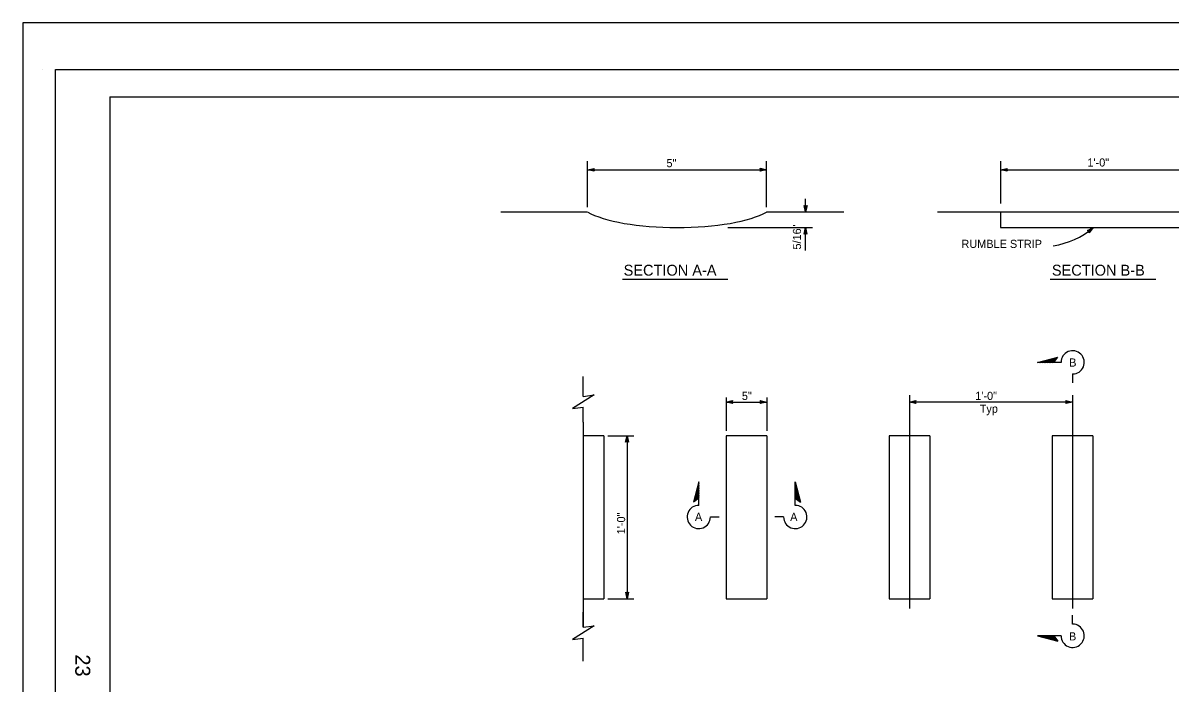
# Model space of a CAD drawing. Extents: x -893 to 867, y -474 to 712.
# Drawn here: x -893 to 162, y 104 to 712 of the extents above; entities that cross this region are included whole.
import ezdxf

# ---------------------------------------------------------------- set-up
doc = ezdxf.new("R2010")
doc.units = 0
for name, color, linetype in [('10 Sheet Format', 7, 'Continuous'), ('22 Misc Cnst Det', 7, 'Continuous'), ('56 Stage 3 Anno', 7, 'Continuous'), ('57 Undefined', 7, 'Continuous'), ('60 Nongeo Data', 7, 'Continuous')]:
    doc.layers.add(name, color=color, linetype=linetype)

msp = doc.modelspace()

# ---------------------------------------------------------------- linework, layer by layer
at = {"layer": '10 Sheet Format'}
for p, q in [((-875.4, 669), (-875.4, 669)), ((-813.5, 644), (811.5, 644)), ((-813.5, 644), (-813.5, -406))]:
    msp.add_line(p, q, dxfattribs=at)
for points in [[(-893.5, -474), (866.5, -474), (866.5, 712), (-893.5, 712)], [(-863.4, 669), (836.6, 669), (836.6, -431), (-863.4, -431)], [(-863.4, 669), (836.6, 669), (836.6, -431), (-863.4, -431)]]:
    msp.add_lwpolyline(points, close=True, dxfattribs=at)
at = {"layer": '22 Misc Cnst Det'}
for p, q in [((39.9, 399.6), (58.8, 404.5)), ((41.4, 399.6), (58.4, 404)), ((43, 399.6), (58, 403.5)), ((44.6, 399.6), (57.6, 403)), ((46.1, 399.6), (57.2, 402.5)), ((47.7, 399.6), (56.8, 402)), ((49.2, 399.6), (56.4, 401.5)), ((54.9, 399.6), (58.8, 404.5)), ((61.6, 399.6), (39.9, 399.6)), ((50.8, 399.6), (56, 401)), ((52.3, 399.6), (55.6, 400.5)), ((53.9, 399.6), (55.2, 400)), ((72.3, 388.9), (72.3, 380.8)), ((-271.7, 289.7), (-276.6, 270.8)), ((-271.7, 288.2), (-276.1, 271.2)), ((-271.7, 286.6), (-275.6, 271.6)), ((-271.7, 285.1), (-275.1, 272)), ((-271.7, 268), (-271.7, 289.7)), ((-182.9, 289.7), (-178.1, 270.8)), ((-182.9, 268), (-182.9, 289.7)), ((-182.9, 288.2), (-178.6, 271.2)), ((-182.9, 286.6), (-179.1, 271.6)), ((-182.9, 285.1), (-179.6, 272)), ((-271.7, 274.7), (-276.6, 270.8)), ((-271.7, 283.5), (-274.6, 272.4)), ((-271.7, 281.9), (-274.1, 272.8)), ((-271.7, 280.4), (-273.6, 273.2)), ((-271.7, 278.8), (-273.1, 273.6)), ((-271.7, 277.3), (-272.6, 274)), ((-271.7, 275.7), (-272.1, 274.4)), ((-182.9, 283.5), (-180.1, 272.4)), ((-182.9, 281.9), (-180.6, 272.8)), ((-182.9, 280.4), (-181.1, 273.2)), ((-182.9, 278.8), (-181.6, 273.6)), ((-182.9, 277.3), (-182.1, 274)), ((-182.9, 275.7), (-182.6, 274.4)), ((-182.9, 274.7), (-178.1, 270.8)), ((-261, 257.3), (-252.9, 257.3)), ((-193.6, 257.3), (-201.8, 257.3)), ((72.3, 158.7), (72.3, 166.8)), ((39.9, 148), (58.8, 143.1)), ((61.6, 148), (39.9, 148)), ((41.4, 148), (58.4, 143.6)), ((43, 148), (58, 144.1)), ((44.6, 148), (57.6, 144.6)), ((46.1, 148), (57.2, 145.1)), ((47.7, 148), (56.8, 145.6)), ((49.2, 148), (56.4, 146.1)), ((50.8, 148), (56, 146.6)), ((52.3, 148), (55.6, 147.1)), ((53.9, 148), (55.2, 147.6)), ((54.9, 148), (58.8, 143.1))]:
    msp.add_line(p, q, dxfattribs=at)
for centre, start, end in [((72.3, 399.6), 269.9995, 180), ((-271.7, 257.3), 90, 0.0005), ((-182.9, 257.3), 179.9995, 90), ((72.3, 148), 180, 90.0005)]:
    msp.add_arc(centre, 10.7, start, end, dxfattribs=at)
at = {"layer": '56 Stage 3 Anno'}
for p, q in [((-373.9, 542.3), (-373.9, 584.6)), ((-209.3, 542.3), (-209.3, 584.6)), ((6, 584.6), (6, 545.8)), ((-373.9, 576.8), (-367.9, 578.1)), ((-373.9, 576.8), (-209.3, 576.8)), ((-367.9, 575.5), (-373.9, 576.8)), ((-373.9, 576.8), (-373.9, 576.8)), ((-372.6, 576.8), (-368.2, 577.8)), ((-368.2, 575.8), (-372.6, 576.8)), ((-371.2, 576.8), (-368.4, 577.4)), ((-368.4, 576.2), (-371.2, 576.8)), ((-369.8, 576.8), (-368.6, 577.1)), ((-368.6, 576.5), (-369.8, 576.8)), ((-367.9, 578.1), (-368.7, 576.8)), ((-368.7, 576.8), (-367.9, 575.5)), ((-367.9, 578.1), (-367.9, 578.1)), ((-367.9, 575.5), (-367.9, 575.5)), ((-214.5, 576.8), (-215.3, 578.2)), ((-215.3, 578.2), (-215.3, 578.2)), ((-215.3, 578.2), (-209.3, 576.8)), ((-209.3, 576.8), (-215.3, 575.5)), ((-215.3, 575.5), (-214.5, 576.8)), ((-215.3, 575.5), (-215.3, 575.5)), ((-215.1, 577.8), (-210.7, 576.8)), ((-210.7, 576.8), (-215.1, 575.8)), ((-212.1, 576.8), (-214.9, 576.2)), ((-214.8, 577.4), (-212.1, 576.8)), ((-214.7, 577.1), (-213.4, 576.8)), ((-213.4, 576.8), (-214.6, 576.6)), ((-209.3, 576.8), (-209.3, 576.8)), ((6, 576.8), (12, 578.1)), ((6, 576.8), (193.8, 576.8)), ((12, 575.5), (6, 576.8)), ((6, 576.8), (6, 576.8)), ((7.4, 576.8), (11.8, 577.8)), ((11.8, 575.8), (7.4, 576.8)), ((8.8, 576.8), (11.6, 577.4)), ((11.6, 576.2), (8.8, 576.8)), ((10.2, 576.8), (11.4, 577.1)), ((11.4, 576.5), (10.2, 576.8)), ((12, 578.1), (11.2, 576.8)), ((11.2, 576.8), (12, 575.5)), ((12, 578.1), (12, 578.1)), ((12, 575.5), (12, 575.5)), ((-173.5, 538), (-173.5, 550.1)), ((-173.5, 538), (-174.8, 544)), ((-174.8, 544), (-174.8, 544)), ((-174.8, 544), (-173.5, 543.2)), ((-173.5, 539.4), (-174.5, 543.7)), ((-173.5, 540.7), (-174.1, 543.6)), ((-173.5, 542.1), (-173.7, 543.3)), ((-173.5, 543.2), (-172.1, 544)), ((-172.1, 544), (-173.5, 538)), ((-172.5, 543.8), (-173.5, 539.4)), ((-172.9, 543.5), (-173.5, 540.7)), ((-173.2, 543.3), (-173.5, 542.1)), ((-172.1, 544), (-172.1, 544)), ((-173.5, 538), (-173.5, 538)), ((-245, 523.7), (-167, 523.7)), ((-174.8, 517.7), (-173.5, 523.7)), ((-173.5, 518.5), (-174.8, 517.7)), ((-174.8, 517.7), (-174.8, 517.7)), ((-174.5, 517.9), (-173.5, 522.3)), ((-174.1, 518.1), (-173.5, 520.9)), ((-173.8, 518.3), (-173.5, 519.5)), ((-173.5, 502.5), (-173.5, 523.7)), ((-173.5, 523.7), (-173.5, 523.7)), ((-173.5, 523.7), (-172.2, 517.7)), ((-173.5, 522.3), (-172.5, 517.9)), ((-173.5, 520.9), (-172.9, 518.1)), ((-173.5, 519.5), (-173.2, 518.3)), ((-172.2, 517.7), (-173.5, 518.5)), ((-172.2, 517.7), (-172.2, 517.7)), ((85.9, 520.8), (91.3, 523.6)), ((87.3, 520.3), (85.9, 520.8)), ((85.9, 520.8), (85.9, 520.8)), ((86.3, 520.7), (90.3, 522.7)), ((86.7, 520.5), (89.2, 521.9)), ((87, 520.4), (88.1, 521)), ((87.6, 518.7), (87.3, 520.3)), ((89.2, 521.9), (87.4, 519.6)), ((88.1, 521), (87.4, 520)), ((90.2, 522.7), (87.5, 519.2)), ((91.3, 523.6), (87.6, 518.7)), ((87.6, 518.7), (87.6, 518.7)), ((91.3, 523.6), (91.3, 523.6)), ((-77.9, 369.4), (-77.9, 336.7)), ((72.1, 369.4), (72.1, 336.7)), ((-246.6, 367.4), (-246.6, 336.7)), ((-246.6, 363.1), (-240.6, 364.5)), ((-246.6, 363.1), (-209.1, 363.1)), ((-240.6, 361.8), (-246.6, 363.1)), ((-246.6, 363.1), (-246.6, 363.1)), ((-240.9, 362.2), (-245.3, 363.1)), ((-245.2, 363.1), (-240.9, 364.1)), ((-243.9, 363.1), (-241, 363.8)), ((-241.1, 362.5), (-243.9, 363.1)), ((-242.5, 363.1), (-241.3, 363.4)), ((-241.3, 362.9), (-242.5, 363.1)), ((-240.6, 364.5), (-241.4, 363.1)), ((-241.4, 363.1), (-240.6, 361.8)), ((-240.6, 364.5), (-240.6, 364.5)), ((-240.6, 361.8), (-240.6, 361.8)), ((-214.3, 363.1), (-215.1, 364.5)), ((-215.1, 364.5), (-215.1, 364.5)), ((-215.1, 364.5), (-209.1, 363.1)), ((-209.1, 363.1), (-215.1, 361.8)), ((-215.1, 361.8), (-214.3, 363.1)), ((-215.1, 361.8), (-215.1, 361.8)), ((-214.9, 364.1), (-210.5, 363.1)), ((-210.5, 363.1), (-214.9, 362.2)), ((-214.7, 363.8), (-211.9, 363.1)), ((-211.9, 363.1), (-214.7, 362.5)), ((-214.5, 363.4), (-213.3, 363.1)), ((-213.3, 363.1), (-214.5, 362.9)), ((-209.1, 367.4), (-209.1, 336.7)), ((-209.1, 363.1), (-209.1, 363.1)), ((-77.9, 363.1), (-71.9, 364.5)), ((72.1, 363.1), (-77.9, 363.1)), ((-71.9, 361.8), (-77.9, 363.1)), ((-77.9, 363.1), (-77.9, 363.1)), ((-76.5, 363.1), (-72.1, 364.1)), ((-72.1, 362.2), (-76.5, 363.1)), ((-75.1, 363.1), (-72.3, 363.8)), ((-72.3, 362.5), (-75.1, 363.1)), ((-73.7, 363.1), (-72.5, 363.4)), ((-72.5, 362.9), (-73.7, 363.1)), ((-71.9, 364.5), (-72.7, 363.1)), ((-72.7, 363.1), (-71.9, 361.8)), ((-71.9, 364.5), (-71.9, 364.5)), ((-71.9, 361.8), (-71.9, 361.8)), ((66.9, 363.1), (66.1, 364.5)), ((66.1, 364.5), (66.1, 364.5)), ((66.1, 364.5), (72.1, 363.1)), ((72.1, 363.1), (66.1, 361.8)), ((66.1, 361.8), (66.9, 363.1)), ((66.1, 361.8), (66.1, 361.8)), ((66.3, 364.1), (70.7, 363.1)), ((70.7, 363.1), (66.3, 362.2)), ((69.4, 363.1), (66.5, 362.5)), ((66.6, 363.8), (69.4, 363.1)), ((66.7, 363.4), (68, 363.1)), ((68, 363.1), (66.8, 362.9)), ((72.1, 363.1), (72.1, 363.1)), ((-355.3, 332.1), (-331.4, 332.1)), ((-339, 326.1), (-337.6, 332.1)), ((-338.6, 326.3), (-337.6, 330.7)), ((-338.2, 326.5), (-337.6, 329.3)), ((-337.9, 326.7), (-337.6, 327.9)), ((-337.6, 332.1), (-337.6, 332.1)), ((-337.6, 332.1), (-336.3, 326.1)), ((-337.6, 332.1), (-337.6, 182.1)), ((-337.6, 330.7), (-336.6, 326.3)), ((-337.6, 329.3), (-337, 326.5)), ((-337.6, 327.9), (-337.4, 326.7)), ((-77.9, 336.7), (-77.9, 173.1)), ((72.1, 336.7), (72.1, 173.1)), ((-337.6, 326.9), (-339, 326.1)), ((-339, 326.1), (-339, 326.1)), ((-336.3, 326.1), (-337.6, 326.9)), ((-336.3, 326.1), (-336.3, 326.1)), ((-355.3, 182.1), (-331.4, 182.1)), ((-337.6, 182.1), (-338.9, 188.1)), ((-338.9, 188.1), (-338.9, 188.1)), ((-338.9, 188.1), (-337.6, 187.3)), ((-337.6, 183.5), (-338.6, 187.8)), ((-337.6, 184.8), (-338.2, 187.7)), ((-337.6, 186.2), (-337.9, 187.4)), ((-337.6, 187.3), (-336.3, 188.1)), ((-336.3, 188.1), (-337.6, 182.1)), ((-336.6, 187.8), (-337.6, 183.4)), ((-337, 187.6), (-337.6, 184.8)), ((-337.3, 187.4), (-337.6, 186.2)), ((-337.6, 182.1), (-337.6, 182.1)), ((-336.3, 188.1), (-336.3, 188.1))]:
    msp.add_line(p, q, dxfattribs=at)
msp.add_arc((43.8, 580), 73.8, 278.2929, 310.1337, dxfattribs=at)
at = {"layer": '57 Undefined'}
for p, q in [((-342, 476.1), (-244.8, 476.1)), ((51.7, 476.1), (148.9, 476.1))]:
    msp.add_line(p, q, dxfattribs=at)
at = {"layer": '60 Nongeo Data'}
for p, q in [((-453.8, 538), (-373.9, 538)), ((-209.3, 538), (-138.3, 538)), ((-52.2, 538), (252, 538)), ((-377.9, 382.1), (-377.9, 386.7)), ((-377.9, 368.3), (-377.9, 382.1)), ((-377.9, 344.6), (-377.9, 358.3)), ((-377.9, 344.6), (-377.9, 155.8)), ((-377.9, 155.8), (-377.9, 169.6)), ((-377.9, 132.1), (-377.9, 145.8)), ((-377.9, 124.6), (-377.9, 132.1))]:
    msp.add_line(p, q, dxfattribs=at)
for points in [[(6, 538), (6, 523.7)], [(6, 523.7), (193.8, 523.7)], [(-377.9, 368.3), (-367.9, 369.6), (-387.9, 357.1), (-377.9, 358.3)], [(-359.1, 332.1), (-377.9, 332.1)], [(-359.1, 332.1), (-359.1, 182.1)], [(-209.1, 332.1), (-246.6, 332.1)], [(-246.6, 332.1), (-246.6, 182.1)], [(-209.1, 332.1), (-209.1, 182.1)], [(-59.1, 332.1), (-96.6, 332.1)], [(-96.6, 332.1), (-96.6, 182.1)], [(-62.3, 332.1), (-93.5, 332.1)], [(-59.1, 332.1), (-59.1, 182.1)], [(90.9, 332.1), (53.4, 332.1)], [(53.4, 332.1), (53.4, 182.1)], [(87.7, 332.1), (56.5, 332.1)], [(90.9, 332.1), (90.9, 182.1)], [(-377.9, 182.1), (-359.1, 182.1)], [(-246.6, 182.1), (-209.1, 182.1)], [(-96.6, 182.1), (-59.1, 182.1)], [(-93.5, 182.1), (-62.3, 182.1)], [(53.4, 182.1), (90.9, 182.1)], [(56.5, 182.1), (87.7, 182.1)], [(-377.9, 155.8), (-367.9, 157.1), (-387.9, 144.6), (-377.9, 145.8)]]:
    msp.add_lwpolyline(points, dxfattribs=at)
msp.add_ellipse((-291.6, 548.5), major_axis=(90.9, 0), ratio=0.273499, start_param=3.580297, end_param=5.844481, dxfattribs=at)

# ---------------------------------------------------------------- texts
at = {"layer": '10 Sheet Format'}
msp.add_text('23', height=13.78, rotation=270, dxfattribs=at).set_placement((-845.3, 130.9))
at = {"layer": '57 Undefined'}
for s, height, p in [('5"', 7.5, (-301.4, 579.2)), ('1\'-0"', 7.5, (85.9, 579.8)), ('RUMBLE STRIP', 7.5, (-30, 504.9)), ('SECTION A-A', 10, (-340.8, 479.4)), ('SECTION B-B', 10, (53.2, 479.4)), ('B', 7.5, (69.1, 395.7)), ('5"', 7.5, (-232, 365)), ('1\'-0"', 7.5, (-17.3, 365)), ('Typ', 7.5, (-13.2, 353.2)), ('A', 7.5, (-275.2, 253.7)), ('A', 7.5, (-187.6, 253.7)), ('B', 7.5, (68.9, 143.7))]:
    msp.add_text(s, height=height, dxfattribs=at).set_placement(p)
for s, p in [('5/16"', (-177.6, 503.4)), ('1\'-0"', (-339.4, 241.4))]:
    msp.add_text(s, height=7.5, rotation=90, dxfattribs=at).set_placement(p)

doc.saveas('drawing.dxf')
